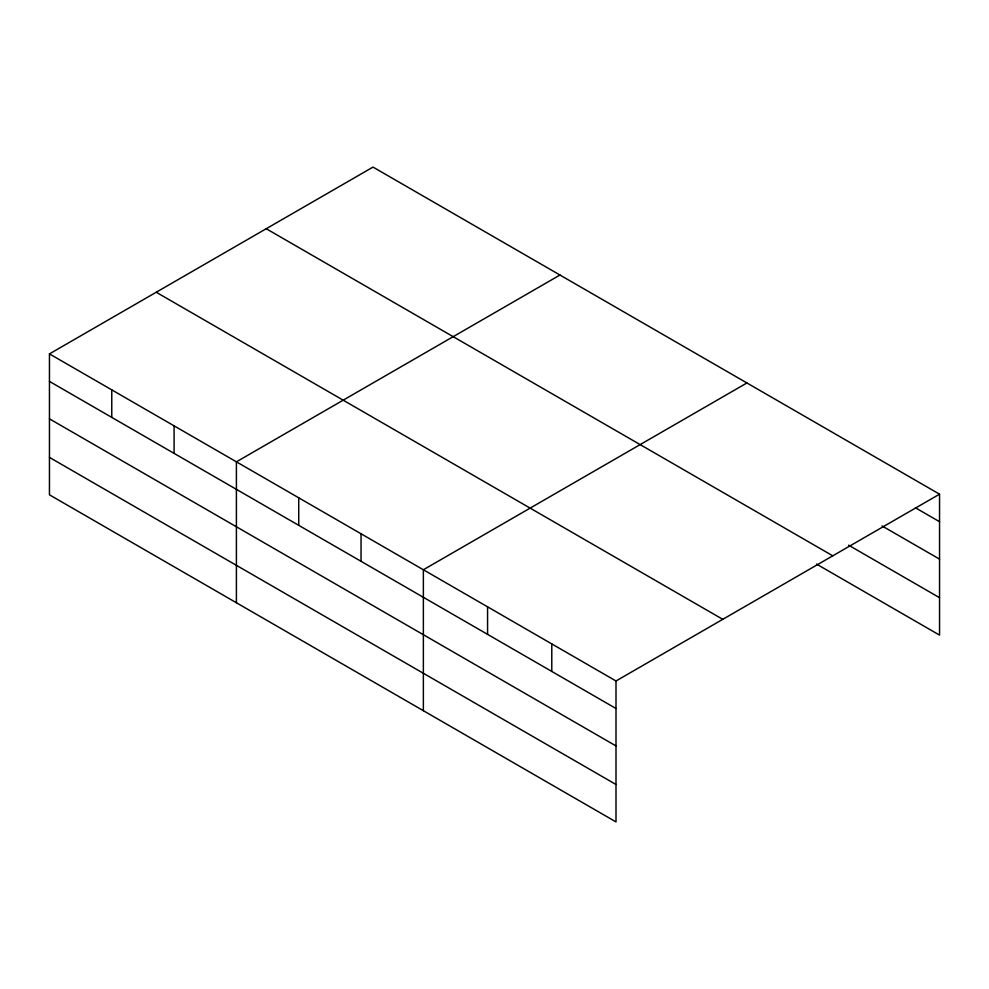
<?xml version="1.0" encoding="UTF-8"?>
<svg xmlns="http://www.w3.org/2000/svg" width="989" height="989" viewBox="0 0 989 989"><rect width="100%" height="100%" fill="white"/><g stroke="black" fill="none" stroke-linecap="round" stroke-linejoin="round"><path stroke-width="1.48" d="M49.45 353.889L615.999 680.976L615.999 821.908L49.45 494.821L49.45 353.889L373.001 167.092L939.55 494.179L939.55 635.111L816.481 564.064M559.959 275.029L236.408 461.826L236.408 602.758M746.918 382.966L423.366 569.763L423.366 710.708M615.999 680.976L939.55 494.179M915.468 507.802L939.55 521.71M882.027 525.925L939.55 559.131M848.587 545.174L939.55 597.69M266.226 228.731L832.775 555.818M156.225 292.237L722.774 619.337M49.45 381.408L615.999 708.507M49.45 418.842L615.999 745.929M49.45 457.4L615.999 784.487M551.788 643.913L551.788 671.432M487.577 606.838L487.577 634.369M361.047 533.788L361.047 561.307M298.727 497.813L298.727 525.332M174.089 425.851L174.089 453.37M111.769 389.864L111.769 417.395"/></g></svg>
